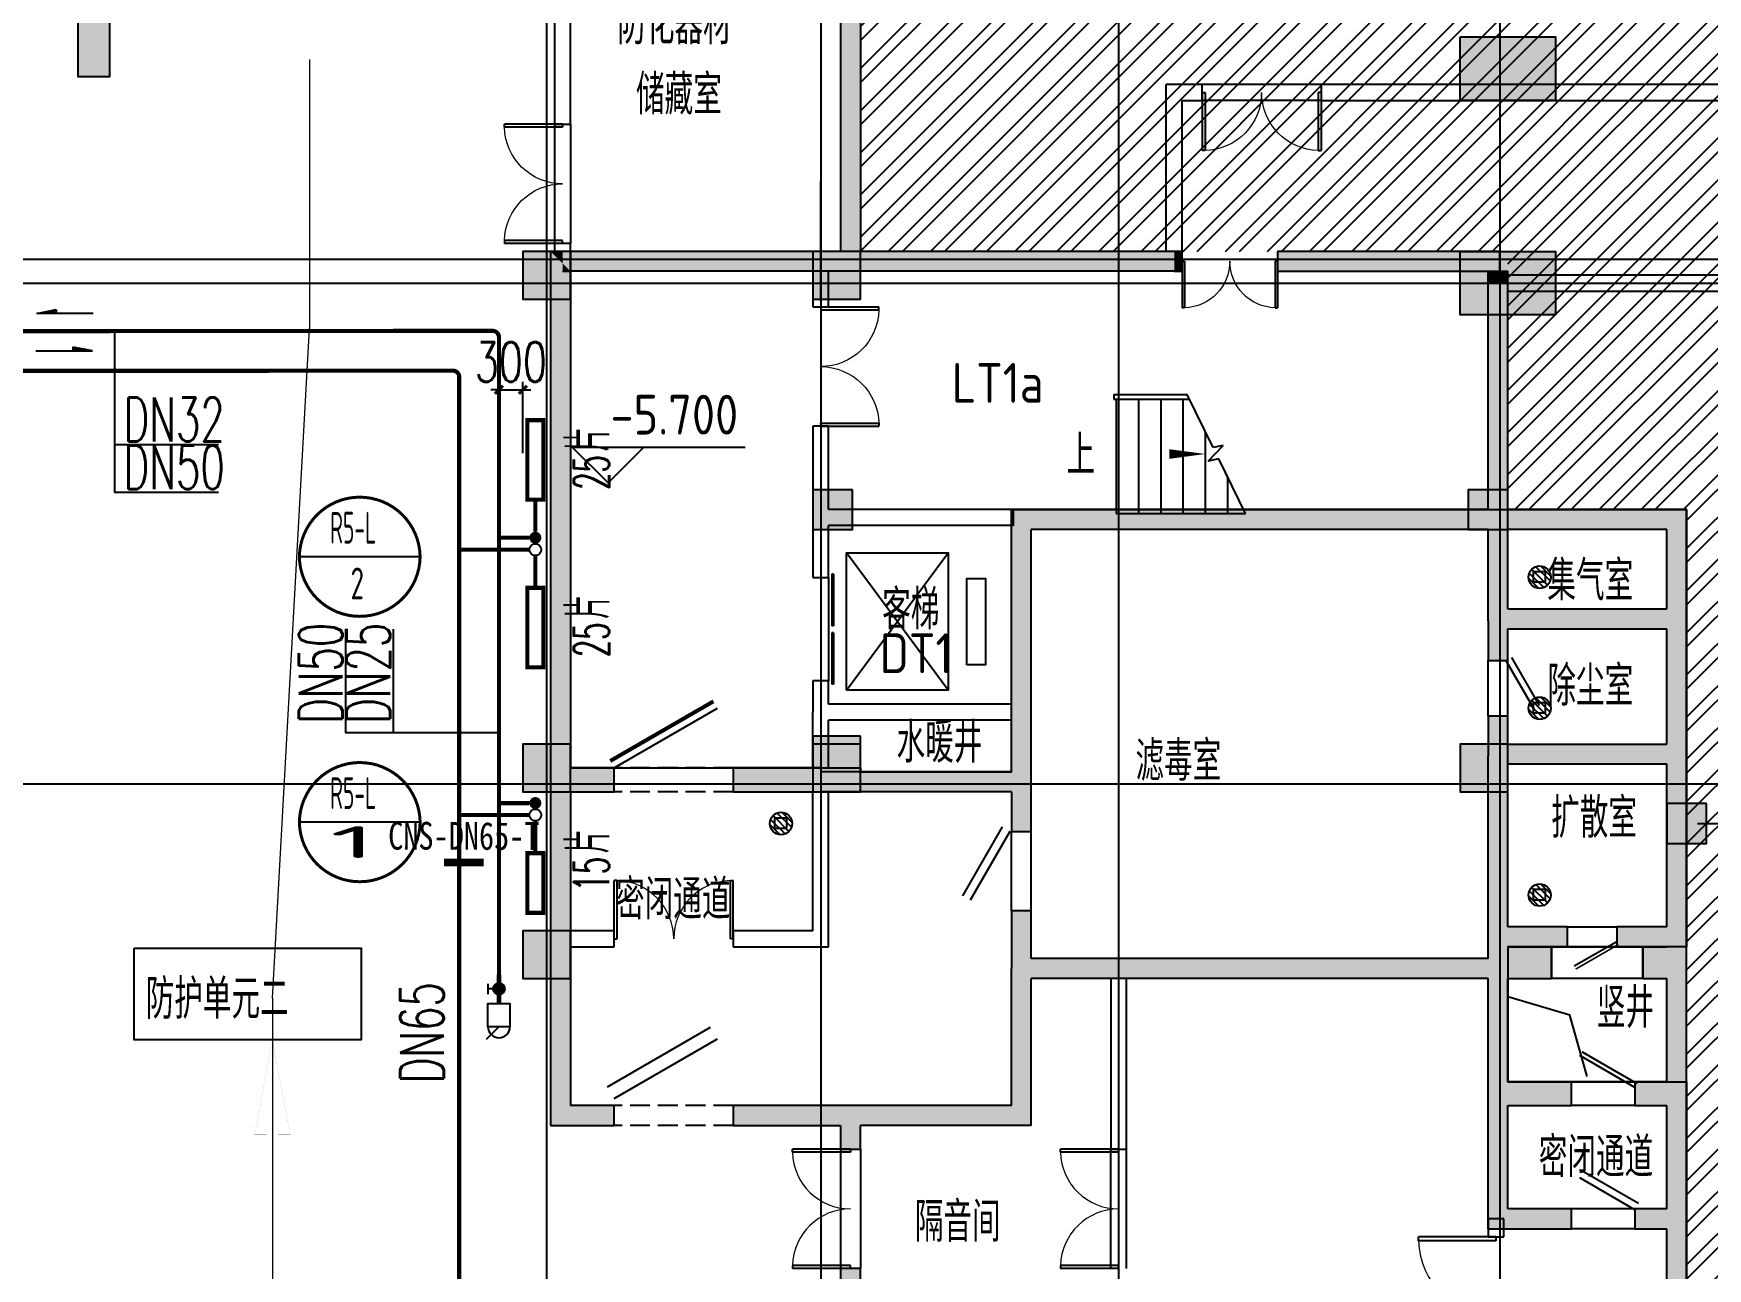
# Model space of a CAD drawing. Extents: x -888467 to -675969, y -675351 to -419232.
# Drawn here: x -778950 to -757877, y -623297 to -607755 of the extents above; entities that cross this region are included whole.
import ezdxf
from ezdxf.enums import TextEntityAlignment as Align

# ---------------------------------------------------------------- set-up
doc = ezdxf.new("R2010")
doc.units = 0
doc.header["$LTSCALE"] = 1000
doc.linetypes.add('DASH', pattern=[0.35, 0.25, -0.1])
doc.layers.get('0').update_dxf_attribs({"linetype": 'CONTINUOUS'})
doc.layers.get('Defpoints').update_dxf_attribs({"linetype": 'CONTINUOUS'})
for name, color, linetype in [('0-供暖管道管径标注', 4, 'CONTINUOUS'), ('1-标注', 2, 'CONTINUOUS'), ('1-风管标注', 4, 'CONTINUOUS'), ('2-房间名称', 7, 'CONTINUOUS'), ('3-建筑', 7, 'CONTINUOUS'), ('3-淡显', 8, 'CONTINUOUS'), ('DIM_IDEN', 3, 'CONTINUOUS'), ('DOTE', 252, 'CONTINUOUS'), ('PIPE-暖供水', 3, 'CONTINUOUS'), ('PIPE-暖回支管', 4, 'DASH'), ('PIPE-暖回水', 1, 'DASH'), ('TEXT-散热器', 7, 'CONTINUOUS'), ('TH-散热器', 4, 'CONTINUOUS'), ('VALVE-暖供水', 7, 'CONTINUOUS'), ('VPIPE-暖供水', 3, 'CONTINUOUS'), ('VPIPE-暖回水', 2, 'DASH'), ('VRV-配件', 1, 'CONTINUOUS'), ('建筑层', 253, 'CONTINUOUS'), ('抗震支吊架', 2, 'CONTINUOUS'), ('结构柱子', 253, 'CONTINUOUS')]:
    doc.layers.add(name, color=color, linetype=linetype)
doc.layers.add('3-深度淡显', color=252, linetype='CONTINUOUS', lineweight=0)
doc.styles.add('_THVAC_DIM', font='simplex.shx', dxfattribs={"width": 0.8, "height": 3.5, "bigfont": 'gbcbig.shx'})
doc.styles.add('kzcad', font='', dxfattribs={"width": 0.8})
doc.styles.get("Standard").update_dxf_attribs({"font": 'GBENOR', "bigfont": 'GBCBIG'})
doc.styles.add('设备标注', font='simplex.shx', dxfattribs={"width": 0.705882, "bigfont": 'gbcbig.shx'})
doc.styles.get('kzcad').set_extended_font_data('SimSun')
doc.dimstyles.new('sm150', dxfattribs={"dimtxt": 500, "dimasz": 100, "dimexe": 100, "dimexo": 75, "dimgap": 100, "dimtad": 1, "dimdec": 0, "dimrnd": 10, "dimzin": 0, "dimdsep": 46, "dimtxsty": '设备标注', "dimblk": 'ARCHTICK', "dimcen": 0.09, "dimclrd": 4, "dimclre": 4, "dimclrt": 4, "dimadec": 0, "dimazin": 0, "dimtfac": 1, "dimtdec": 0, "dimtix": 1, "dimtmove": 2, "dimatfit": 3, "dimldrblk": 'ARCHTICK', "dimfxl": 800, "dimfxlon": 1, "dimtolj": 1, "dimtzin": 0, "dimarcsym": 0})

# ---------------------------------------------------------------- blocks, each defined once
blk = doc.blocks.new('$VALVE$00000927')
h = blk.add_hatch(color=256)
edge = h.paths.add_edge_path()
edge.add_arc((0, 118), 48.4, 0, 360)
blk.add_lwpolyline([(92, 436, 1), (-92, 436)], format="xyb")
blk.add_lwpolyline([(-92, 436), (92, 436), (92, 242), (-92, 242)], close=True)
for points in [[(0, 436), (107, 543)], [(92, 75), (92, 162)], [(48, 118), (92, 118)]]:
    blk.add_lwpolyline(points)
at = {"const_width": 40}
blk.add_lwpolyline([(0, 0), (0, 242)], dxfattribs=at)
blk.add_circle((0, 118), 48.4)
blk = doc.blocks.new('坡向')
at = {"layer": '1-风管标注'}
h = blk.add_hatch(color=256, dxfattribs=at)
h.dxf.hatch_style = 1
h.paths.add_polyline_path([(-283166, -104624), (-283166, -104869), (-283119, -104869)])
for p, q in [((-283166, -105334), (-283166, -104624)), ((-283166, -104624), (-283119, -104869)), ((-283119, -104869), (-283166, -104869))]:
    blk.add_line(p, q, dxfattribs=at)
blk = doc.blocks.new('$TwtSys$00000329')
for p, q in [((35, -87, 0), (-87, 35, 0)), ((66, -66, 0), (-67, 67, 0)), ((87, -32, 0), (-33, 88, 0)), ((92, 12, 0), (11, 92, 0)), ((-8, -94, 0), (-92, -10, 0))]:
    blk.add_line(p, q)
at = {"elevation": 0}
blk.add_lwpolyline([(-51, 48), (45, 48), (45, -42), (-51, -42)], close=True, dxfattribs=at)
blk.add_circle((0, 0, 0), 93.9)
blk = doc.blocks.new('$DorLib2D$00000002')
for p, q in [((-0.5, 0), (-0.5, 0.4875)), ((-0.475, 0.4875), (-0.5, 0.4875)), ((-0.475, 0), (-0.475, 0.4875)), ((0.475, 0), (0.475, 0.4875)), ((0.475, 0.4875), (0.5, 0.4875)), ((0.5, 0), (0.5, 0.4875)), ((-0.5, 0), (-0.475, 0)), ((0.5, 0), (0.475, 0))]:
    blk.add_line(p, q)
at = {"lineweight": 13}
for centre, start, end in [((-0.4875, 0), 0, 88.53072), ((0.4875, 0), 91.46928, 180)]:
    blk.add_arc(centre, 0.4875, start, end, dxfattribs=at)
blk = doc.blocks.new('$DorLib2D$00000001')
for p, q in [((0.45, 0.975), (0.5, 0.975)), ((0.45, 0), (0.45, 0.975)), ((0.5, 0), (0.5, 0.975)), ((0.5, 0), (0.45, 0))]:
    blk.add_line(p, q)
at = {"lineweight": 13}
blk.add_arc((0.475, 0), 0.975, 91.4693, 180, dxfattribs=at)
blk = doc.blocks.new('$DorLib2D$00000180')
at = {"color": 0}
for p, q in [((-0.557, 0.242), (0.309, 0.742)), ((-0.5, 0.143), (0.366, 0.643))]:
    blk.add_line(p, q, dxfattribs=at)
blk = doc.blocks.new('$DorLib2D$00000193')
at = {"color": 0}
blk.add_line((-0.5, 0.1), (0.366, 0.6), dxfattribs=at)
at = {"color": 0, "const_width": 0.0333}
blk.add_lwpolyline([(-0.533, 0.158), (0.333, 0.658)], dxfattribs=at)
blk = doc.blocks.new('$DORLIB2D$00000127')
at = {"color": 0}
for points in [[(-0.533, 0.795), (-0.533, 0.69)], [(-0.033, 0.795), (-0.533, 0.795)], [(-0.033, 0.69), (-0.533, 0.69)], [(-0.033, 0.795), (-0.033, 0.69)], [(0.533, 0.795), (0.033, 0.795)], [(0.033, 0.795), (0.033, 0.69)], [(0.533, 0.69), (0.033, 0.69)], [(0.533, 0.795), (0.533, 0.69)], [(0.5, 0.5), (-0.5, 0.5)]]:
    blk.add_lwpolyline(points, dxfattribs=at)
blk = doc.blocks.new('_ArchTick')
at = {"color": 0, "linetype": 'ByBlock', "const_width": 0.4}
blk.add_lwpolyline([(-0.5, -0.5), (0.5, 0.5)], dxfattribs=at)
blk = doc.blocks.new('*D207')
at = {"layer": '1-标注', "color": 4, "lineweight": -2, "transparency": 16777216}
for p, q in [((-773091, -613038), (-773091, -612138)), ((-772790, -613038), (-772790, -612138)), ((-773091, -612238), (-773191, -612238)), ((-773091, -612238), (-772790, -612238)), ((-772790, -612238), (-772690, -612238))]:
    blk.add_line(p, q, dxfattribs=at)
at = {"layer": 'Defpoints', "color": 0, "transparency": 16777216}
for p in [(-772790, -612238), (-772790, -616697), (-773091, -619184)]:
    blk.add_point(p, dxfattribs=at)
at = {"layer": '1-标注', "color": 4, "lineweight": -2, "transparency": 16777216, "xscale": 100, "yscale": 100, "zscale": 100}
blk.add_blockref('_ArchTick', (-773091, -612238), dxfattribs=at)
at = {"layer": '1-标注', "color": 4, "lineweight": -2, "transparency": 16777216, "xscale": 100, "yscale": 100, "zscale": 100, "rotation": 180}
blk.add_blockref('_ArchTick', (-772790, -612238), dxfattribs=at)
at = {"layer": '1-标注', "color": 4, "transparency": 16777216, "insert": (-772941, -611888), "char_height": 500, "attachment_point": 5, "style": '设备标注'}
blk.add_mtext('\\A1;300', dxfattribs=at)
blk = doc.blocks.new('A$C2B1B7B0A')
at = {"layer": '结构柱子'}
h = blk.add_hatch(color=253, dxfattribs=at)
h.dxf.hatch_style = 1
h.paths.add_polyline_path([(90100, 42400), (89700, 42400), (89700, 41200), (90100, 41200)])
h = blk.add_hatch(color=253, dxfattribs=at)
h.dxf.hatch_style = 1
h.paths.add_polyline_path([(107100, 41700), (107100, 40900), (108300, 40900), (108300, 41700)])
h = blk.add_hatch(color=253, dxfattribs=at)
h.dxf.hatch_style = 1
h.paths.add_polyline_path([(95900, 39000), (95300, 39000), (95300, 38400), (95900, 38400)])
h = blk.add_hatch(color=253, dxfattribs=at)
h.dxf.hatch_style = 1
h.paths.add_polyline_path([(99550, 39000), (98950, 39000), (98950, 38400), (99550, 38400)])
h = blk.add_hatch(color=253, dxfattribs=at)
h.dxf.hatch_style = 1
h.paths.add_polyline_path([(107100, 39000), (107100, 38200), (108300, 38200), (108300, 39000)])
h = blk.add_hatch(color=253, dxfattribs=at)
h.dxf.hatch_style = 1
h.paths.add_polyline_path([(99450, 36000), (98950, 36000), (98950, 35500), (99450, 35500)])
h = blk.add_hatch(color=253, dxfattribs=at)
h.dxf.hatch_style = 1
h.paths.add_polyline_path([(107700, 36000), (107200, 36000), (107200, 35500), (107700, 35500)])
h = blk.add_hatch(color=253, dxfattribs=at)
h.dxf.hatch_style = 1
h.paths.add_polyline_path([(99550, 32900), (98950, 32900), (98950, 32200), (99550, 32200)])
h = blk.add_hatch(color=253, dxfattribs=at)
h.dxf.hatch_style = 1
h.paths.add_polyline_path([(95900, 32800), (95300, 32800), (95300, 32200), (95900, 32200)])
h = blk.add_hatch(color=253, dxfattribs=at)
h.dxf.hatch_style = 1
h.paths.add_polyline_path([(107700, 32800), (107100, 32800), (107100, 32200), (107700, 32200)])
h = blk.add_hatch(color=253, dxfattribs=at)
h.dxf.hatch_style = 1
h.paths.add_polyline_path([(110200, 32050), (109700, 32050), (109700, 31550), (110200, 31550)])
h = blk.add_hatch(color=253, dxfattribs=at)
h.dxf.hatch_style = 1
h.paths.add_polyline_path([(95900, 30450), (95300, 30450), (95300, 29850), (95900, 29850)])
at = {"layer": '结构柱子', "color": 253}
for points in [[(90100, 42400), (89700, 42400), (89700, 41200), (90100, 41200)], [(107100, 41700), (108300, 41700), (108300, 40900), (107100, 40900)], [(95900, 39000), (95300, 39000), (95300, 38400), (95900, 38400)], [(99550, 39000), (98950, 39000), (98950, 38400), (99550, 38400)], [(107100, 39000), (108300, 39000), (108300, 38200), (107100, 38200)], [(99450, 36000), (98950, 36000), (98950, 35500), (99450, 35500)], [(107700, 36000), (107200, 36000), (107200, 35500), (107700, 35500)], [(99550, 32900), (98950, 32900), (98950, 32200), (99550, 32200)], [(95900, 32800), (95300, 32800), (95300, 32200), (95900, 32200)], [(107700, 32800), (107100, 32800), (107100, 32200), (107700, 32200)], [(110200, 32050), (109700, 32050), (109700, 31550), (110200, 31550)], [(95900, 30450), (95300, 30450), (95300, 29850), (95900, 29850)]]:
    blk.add_lwpolyline(points, close=True, dxfattribs=at)

msp = doc.modelspace()

# ---------------------------------------------------------------- hatches: boundary and pattern name
at = {"layer": '3-淡显'}
for points in [[(-768665.4, -603196.6), (-768790.4, -603296.6), (-768790.4, -610496.6), (-768665.4, -610579.9), (-768540.4, -610496.6), (-768540.4, -603296.6)], [(-772290.4, -610746.6), (-772290.4, -610496.6), (-772440.4, -610496.6), (-772190.4, -610746.6)], [(-772190.4, -610746.6), (-772440.4, -610496.6), (-772440.4, -617196.6), (-772273.7, -617163.2), (-772190.4, -616996.6)], [(-769040.4, -610746.6), (-769040.4, -610496.6), (-772290.4, -610496.6), (-772290.4, -610746.6)], [(-768665.4, -610579.9), (-768790.4, -610496.6), (-769040.4, -610496.6), (-769040.4, -610746.6), (-768665.4, -610746.6)], [(-764590.4, -610746.6), (-764590.4, -610496.6), (-768540.4, -610496.6), (-768665.4, -610579.9), (-768665.4, -610746.6)], [(-764590.4, -610746.6), (-764490.4, -610746.6), (-764490.4, -610496.6), (-764590.4, -610496.6)], [(-760490.4, -610496.6), (-763290.4, -610496.6), (-763290.4, -610746.6), (-760490.4, -610746.6)], [(-760640.4, -610896.6), (-760390.4, -610896.6), (-760390.4, -610746.6), (-760640.4, -610746.6)], [(-760515.4, -613871.6), (-760390.4, -613746.6), (-760390.4, -610896.6), (-760640.4, -610896.6), (-760640.4, -613746.6)], [(-766640.4, -616296.6), (-766390.4, -616296.6), (-766390.4, -613996.6), (-766640.4, -613746.6)], [(-760515.4, -613871.6), (-760640.4, -613746.6), (-766640.4, -613746.6), (-766390.4, -613996.6), (-760640.4, -613996.6)], [(-758390.4, -613996.6), (-758140.4, -613746.6), (-760390.4, -613746.6), (-760515.4, -613871.6), (-760390.4, -613996.6)], [(-758307.1, -615129.9), (-758140.4, -615146.6), (-758140.4, -613746.6), (-758390.4, -613996.6), (-758390.4, -614996.6)], [(-760473.7, -615129.9), (-760390.4, -614996.6), (-760390.4, -613996.6), (-760515.4, -613871.6), (-760640.4, -613996.6), (-760640.4, -615146.6)], [(-760473.7, -615129.9), (-760390.4, -615246.6), (-758390.4, -615246.6), (-758307.1, -615129.9), (-758390.4, -614996.6), (-760390.4, -614996.6)], [(-760640.4, -615146.6), (-760640.4, -615646.6), (-760390.4, -615646.6), (-760390.4, -615246.6), (-760473.7, -615129.9)], [(-758307.1, -616829.9), (-758140.4, -616846.6), (-758140.4, -615146.6), (-758307.1, -615129.9), (-758390.4, -615246.6), (-758390.4, -616696.6)], [(-766557.1, -617179.9), (-766390.4, -617196.6), (-766390.4, -616296.6), (-766640.4, -616296.6), (-766640.4, -617046.6)], [(-760390.4, -616696.6), (-760390.4, -616346.6), (-760640.4, -616346.6), (-760640.4, -616846.6), (-760473.7, -616829.9)], [(-760473.7, -616829.9), (-760390.4, -616946.6), (-758390.4, -616946.6), (-758307.1, -616829.9), (-758390.4, -616696.6), (-760390.4, -616696.6)], [(-772190.4, -617296.6), (-771640.4, -617296.6), (-771640.4, -616996.6), (-772190.4, -616996.6), (-772273.7, -617163.2)], [(-769040.4, -616996.6), (-770140.4, -616996.6), (-770140.4, -617296.6), (-769040.4, -617296.6)], [(-760473.7, -619129.9), (-760390.4, -618996.6), (-760390.4, -616946.6), (-760473.7, -616829.9), (-760640.4, -616846.6), (-760640.4, -619146.6)], [(-758307.1, -619129.9), (-758140.4, -619146.6), (-758140.4, -616846.6), (-758307.1, -616829.9), (-758390.4, -616946.6), (-758390.4, -618996.6)], [(-772273.7, -617163.2), (-772440.4, -617196.6), (-772440.4, -619146.6), (-772190.4, -619146.6), (-772190.4, -617296.6)], [(-766557.1, -617179.9), (-766640.4, -617046.6), (-769040.4, -617046.6), (-769040.4, -617296.6), (-766640.4, -617296.6)], [(-766640.4, -617296.6), (-766640.4, -617796.6), (-766390.4, -617796.6), (-766390.4, -617196.6), (-766557.1, -617179.9)], [(-766390.4, -619396.6), (-766390.4, -618796.6), (-766640.4, -618796.6), (-766640.4, -619521.6), (-766473.7, -619521.6)], [(-760390.4, -619246.6), (-759640.4, -619246.6), (-759640.4, -618996.6), (-760390.4, -618996.6), (-760473.7, -619129.9)], [(-758390.4, -618996.6), (-759020.4, -618996.6), (-759020.4, -619246.6), (-758390.4, -619246.6), (-758307.1, -619129.9)], [(-772190.4, -619146.6), (-772440.4, -619146.6), (-772440.4, -621496.6), (-772190.4, -621246.6)], [(-760515.4, -619484.1), (-760390.4, -619246.6), (-760473.7, -619129.9), (-760640.4, -619146.6), (-760640.4, -619396.6)], [(-760390.4, -619646.6), (-759840.4, -619646.6), (-759840.4, -619246.6), (-760390.4, -619246.6), (-760515.4, -619484.1)], [(-758390.4, -619246.6), (-758690.4, -619246.6), (-758690.4, -619646.6), (-758390.4, -619646.6), (-758307.1, -619471.6)], [(-758307.1, -619471.6), (-758140.4, -619521.6), (-758140.4, -619146.6), (-758307.1, -619129.9), (-758390.4, -619246.6)], [(-766640.4, -621246.6), (-766390.4, -621496.6), (-766390.4, -619646.6), (-766473.7, -619521.6), (-766640.4, -619521.6)], [(-765290.4, -619646.6), (-765290.4, -619396.6), (-766390.4, -619396.6), (-766473.7, -619521.6), (-766390.4, -619646.6)], [(-760515.4, -619484.1), (-760640.4, -619396.6), (-765290.4, -619396.6), (-765290.4, -619646.6), (-760640.4, -619646.6)], [(-760473.7, -621113.2), (-760390.4, -620946.6), (-760390.4, -619646.6), (-760515.4, -619484.1), (-760640.4, -619646.6), (-760640.4, -621146.6)], [(-758307.1, -621113.2), (-758140.4, -621146.6), (-758140.4, -619521.6), (-758307.1, -619471.6), (-758390.4, -619646.6), (-758390.4, -620946.6)], [(-760390.4, -621246.6), (-759590.4, -621246.6), (-759590.4, -620946.6), (-760390.4, -620946.6), (-760473.7, -621113.2)], [(-758390.4, -620946.6), (-758790.4, -620946.6), (-758790.4, -621246.6), (-758390.4, -621246.6), (-758307.1, -621113.2)], [(-760640.4, -622796.6), (-760390.4, -622546.6), (-760390.4, -621246.6), (-760473.7, -621113.2), (-760640.4, -621146.6)], [(-758307.1, -622671.6), (-758140.4, -622671.6), (-758140.4, -621146.6), (-758307.1, -621113.2), (-758390.4, -621246.6), (-758390.4, -622546.6)], [(-772440.4, -621496.6), (-771640.4, -621496.6), (-771640.4, -621246.6), (-772190.4, -621246.6)], [(-768640.4, -621246.6), (-770140.4, -621246.6), (-770140.4, -621496.6), (-768790.4, -621496.6), (-768657.1, -621413.2)], [(-768790.4, -621496.6), (-768790.4, -621796.6), (-768540.4, -621796.6), (-768540.4, -621496.6), (-768657.1, -621413.2)], [(-766390.4, -621496.6), (-766640.4, -621246.6), (-768640.4, -621246.6), (-768657.1, -621413.2), (-768540.4, -621496.6)], [(-760640.4, -622796.6), (-759590.4, -622796.6), (-759590.4, -622546.6), (-760390.4, -622546.6)], [(-758390.4, -622546.6), (-758790.4, -622546.6), (-758790.4, -622796.6), (-758390.4, -622796.6), (-758307.1, -622671.6)], [(-758390.4, -624796.6), (-758140.4, -624546.6), (-758140.4, -622671.6), (-758307.1, -622671.6), (-758390.4, -622796.6)], [(-768540.4, -624696.6), (-768540.4, -623296.6), (-768790.4, -623296.6), (-768790.4, -624696.6)]]:
    msp.add_hatch(color=256, dxfattribs=at).paths.add_polyline_path(points)
h = msp.add_hatch(color=256, dxfattribs=at)
h.dxf.hatch_style = 1
h.paths.add_polyline_path([(-760990.4, -607796.5), (-760990.4, -608596.5), (-759790.4, -608596.5), (-759790.4, -607796.5)])
h = msp.add_hatch(color=256, dxfattribs=at)
h.dxf.hatch_style = 1
h.paths.add_polyline_path([(-772190.4, -610496.6), (-772790.4, -610496.6), (-772790.4, -611096.6), (-772190.4, -611096.6)])
h = msp.add_hatch(color=256, dxfattribs=at)
h.dxf.hatch_style = 1
h.paths.add_polyline_path([(-768540.4, -610496.6), (-769140.4, -610496.6), (-769140.4, -611096.6), (-768540.4, -611096.6)])
h = msp.add_hatch(color=256, dxfattribs=at)
h.dxf.hatch_style = 1
h.paths.add_polyline_path([(-760990.4, -610496.6), (-760990.4, -611296.6), (-759790.4, -611296.6), (-759790.4, -610496.6)])
h = msp.add_hatch(color=256, dxfattribs=at)
h.dxf.hatch_style = 1
h.paths.add_polyline_path([(-768640.4, -613496.6), (-769140.4, -613496.6), (-769140.4, -613996.6), (-768640.4, -613996.6)])
h = msp.add_hatch(color=256, dxfattribs=at)
h.dxf.hatch_style = 1
h.paths.add_polyline_path([(-760390.4, -613496.6), (-760890.4, -613496.6), (-760890.4, -613996.6), (-760390.4, -613996.6)])
h = msp.add_hatch(color=256, dxfattribs=at)
h.dxf.hatch_style = 1
h.paths.add_polyline_path([(-772190.4, -616696.6), (-772790.4, -616696.6), (-772790.4, -617296.6), (-772190.4, -617296.6)])
h = msp.add_hatch(color=256, dxfattribs=at)
h.dxf.hatch_style = 1
h.paths.add_polyline_path([(-768540.4, -616696.6), (-769140.4, -616696.6), (-769140.4, -617296.6), (-768540.4, -617296.6)])
h = msp.add_hatch(color=256, dxfattribs=at)
h.dxf.hatch_style = 1
h.paths.add_polyline_path([(-760390.4, -616696.6), (-760990.4, -616696.6), (-760990.4, -617296.6), (-760390.4, -617296.6)])
h = msp.add_hatch(color=256, dxfattribs=at)
h.dxf.hatch_style = 1
h.paths.add_polyline_path([(-757890.4, -617446.6), (-758390.4, -617446.6), (-758390.4, -617946.6), (-757890.4, -617946.6)])
h = msp.add_hatch(color=256, dxfattribs=at)
h.dxf.hatch_style = 1
h.paths.add_polyline_path([(-772190.4, -619046.5), (-772790.4, -619046.5), (-772790.4, -619646.5), (-772190.4, -619646.5)])
at = {"layer": 'VPIPE-暖回水', "linetype": 'DASH'}
for points in [[(-772557.8, -614100), (-772559.4, -614115.6), (-772564.3, -614130.5), (-772572.1, -614144.1), (-772582.6, -614155.8), (-772595.3, -614165), (-772609.6, -614171.4), (-772625, -614174.6), (-772640.6, -614174.6), (-772656, -614171.4), (-772670.3, -614165), (-772683, -614155.8), (-772693.5, -614144.1), (-772701.3, -614130.5), (-772706.2, -614115.6), (-772707.8, -614100), (-772706.2, -614084.4), (-772701.3, -614069.5), (-772693.5, -614055.9), (-772683, -614044.3), (-772670.3, -614035.1), (-772656, -614028.7), (-772640.6, -614025.4), (-772625, -614025.4), (-772609.6, -614028.7), (-772595.3, -614035.1), (-772582.6, -614044.3), (-772572.1, -614055.9), (-772564.3, -614069.5), (-772559.4, -614084.4)], [(-772557.8, -617438.9), (-772559.4, -617454.5), (-772564.3, -617469.4), (-772572.1, -617483), (-772582.6, -617494.6), (-772595.3, -617503.8), (-772609.6, -617510.2), (-772625, -617513.5), (-772640.6, -617513.5), (-772656, -617510.2), (-772670.3, -617503.8), (-772683, -617494.6), (-772693.5, -617483), (-772701.3, -617469.4), (-772706.2, -617454.5), (-772707.8, -617438.9), (-772706.2, -617423.3), (-772701.3, -617408.4), (-772693.5, -617394.8), (-772683, -617383.2), (-772670.3, -617373.9), (-772656, -617367.6), (-772640.6, -617364.3), (-772625, -617364.3), (-772609.6, -617367.6), (-772595.3, -617373.9), (-772582.6, -617383.2), (-772572.1, -617394.8), (-772564.3, -617408.4), (-772559.4, -617423.3)]]:
    msp.add_hatch(color=256, dxfattribs=at).paths.add_polyline_path(points)
at = {"layer": '建筑层'}
h = msp.add_hatch(dxfattribs=at)
h.set_pattern_fill('金属', color=253, scale=150)
h.set_pattern_definition([(45, (-2314792.5, -1671847.72), (-265.16504, 265.16504), []), (45, (-2314615.73, -1671847.72), (-265.16504, 265.16504), [])])
h.paths.add_polyline_path([(-768540.4, -610496.6), (-768540.4, -602996.6), (-747240.4, -602996.6), (-747240.4, -605746.6), (-744740.4, -605746.6), (-744740.4, -624546.6), (-758140.4, -624546.6), (-758140.4, -613746.6), (-760390.4, -613746.6), (-760390.4, -610496.6)])
h.paths.add_polyline_path([(-746490.4, -613746.6), (-752890.4, -613746.6), (-752890.4, -610796.6), (-746490.4, -610796.6)], flags=16)

# ---------------------------------------------------------------- linework, layer by layer
at = {"layer": '0-供暖管道管径标注'}
for points in [[(-777929, -611503.6), (-777929, -613526.2), (-776622.6, -613526.2)], [(-777929, -612926.2), (-776622.6, -612926.2)], [(-777929, -613526.2), (-776622.6, -613526.2)], [(-773090.9, -616556.3), (-775019.7, -616556.3), (-775019.7, -615250)], [(-774419.7, -616556.3), (-774419.7, -615250)]]:
    msp.add_lwpolyline(points, dxfattribs=at)
at = {"layer": '2-房间名称'}
for p, q in [((-771717.5, -613409), (-772167.5, -612959)), ((-772167.5, -612959), (-769991.1, -612959)), ((-771717.5, -613409), (-771267.5, -612959)), ((-759840.4, -619246.6), (-759840.4, -619646.6)), ((-758690.4, -619646.6), (-758690.4, -619246.6)), ((-758690.4, -619646.6), (-759840.4, -619646.6)), ((-758690.4, -619646.6), (-759840.4, -619646.6)), ((-765390.4, -621796.6), (-765190.4, -621796.6)), ((-760640.4, -622671.6), (-760640.4, -622896.6)), ((-760440.4, -622671.6), (-760640.4, -622671.6)), ((-760440.4, -622896.6), (-760440.4, -622671.6)), ((-760640.4, -622896.6), (-760440.4, -622896.6))]:
    msp.add_line(p, q, dxfattribs=at)
msp.add_lwpolyline([(-765460.4, -613046.6, 0, 0, 0), (-764200.4, -613046.6, 0, 120, 0), (-764650.4, -613046.6, 0, 0, 0)], format="xyseb", dxfattribs=at)
msp.add_lwpolyline([(-777681.5, -619266.9), (-774824.3, -619266.9), (-774824.3, -620417), (-777681.5, -620417)], close=True, dxfattribs=at)
msp.add_lwpolyline([(-759390.4, -620879.7), (-759610, -620109.3), (-760390.4, -619879.7)], dxfattribs=at)
at = {"layer": '3-建筑'}
for p, q in [((-768790.4, -603296.6), (-768790.4, -610496.6)), ((-768540.4, -603296.6), (-768540.4, -610496.6)), ((-772390.4, -607196.6), (-772390.4, -608896.6)), ((-772190.4, -608896.6), (-772190.4, -607196.6)), ((-764240.4, -608396.6), (-764690.4, -608396.6)), ((-764690.4, -610496.6), (-764690.4, -608396.6)), ((-764240.4, -608596.6), (-764240.4, -608396.6)), ((-762740.4, -608396.6), (-764240.4, -608396.6)), ((-749740.4, -608396.6), (-762740.4, -608396.6)), ((-762740.4, -608396.6), (-762740.4, -608596.6)), ((-764490.4, -608596.6), (-764240.4, -608596.6)), ((-764490.4, -610496.6), (-764490.4, -608596.6)), ((-762740.4, -608596.6), (-764240.4, -608596.6)), ((-762740.4, -608596.6), (-749740.4, -608596.6)), ((-772390.4, -608896.6), (-772390.4, -610396.6)), ((-772390.4, -608896.6), (-772190.4, -608896.6)), ((-772190.4, -608896.6), (-772190.4, -610396.6)), ((-769040.4, -611118.4), (-769040.4, -609618.4)), ((-772190.4, -610396.6), (-772390.4, -610396.6)), ((-772390.4, -610396.6), (-772390.4, -610496.6)), ((-772190.4, -610496.6), (-772190.4, -610396.6)), ((-772290.4, -610496.6), (-772440.4, -610496.6)), ((-772440.4, -610496.6), (-772440.4, -617196.6)), ((-769040.4, -610496.6), (-772290.4, -610496.6)), ((-768790.4, -610496.6), (-769040.4, -610496.6)), ((-764590.4, -610496.6), (-768540.4, -610496.6)), ((-764490.4, -610496.6), (-764590.4, -610496.6)), ((-764490.4, -610746.6), (-764490.4, -610496.6)), ((-760490.4, -610496.6), (-763290.4, -610496.6)), ((-763290.4, -610496.6), (-763290.4, -610746.6)), ((-762179.4, -610596.6), (-756279.4, -610596.6)), ((-760490.4, -610746.6), (-760490.4, -610496.6)), ((-772290.4, -610746.6), (-772190.4, -610746.6)), ((-769040.4, -610746.6), (-772290.4, -610746.6)), ((-772190.4, -610746.6), (-772190.4, -616996.6)), ((-769140.4, -610746.6), (-769140.4, -611196.6)), ((-768665.4, -610746.6), (-769040.4, -610746.6)), ((-768940.4, -611196.6), (-768940.4, -610746.6)), ((-764590.4, -610746.6), (-768665.4, -610746.6)), ((-764590.4, -610746.6), (-764490.4, -610746.6)), ((-763290.4, -610746.6), (-760490.4, -610746.6)), ((-760640.4, -610896.6), (-760640.4, -610746.6)), ((-760640.4, -610746.6), (-760390.4, -610746.6)), ((-760640.4, -613746.6), (-760640.4, -610896.6)), ((-760390.4, -610896.6), (-760390.4, -610746.6)), ((-754990.4, -610796.6), (-760390.4, -610796.6)), ((-760390.4, -613746.6), (-760390.4, -610896.6)), ((-760390.4, -610996.6), (-754990.4, -610996.6)), ((-769140.4, -611196.6), (-768940.4, -611196.6)), ((-765350.4, -612296.6), (-764429.3, -612296.6)), ((-765350.4, -612296.6), (-765350.4, -612356.6)), ((-765350.4, -612356.6), (-764399.8, -612356.6)), ((-765320.4, -612296.6), (-764429.3, -612296.6)), ((-765320.4, -612356.6), (-765320.4, -613796.6)), ((-765040.4, -612356.6), (-765040.4, -613796.6)), ((-764760.4, -612356.6), (-764760.4, -613796.6)), ((-764480.4, -612356.6), (-764480.4, -613796.6)), ((-764100, -612966), (-764429.3, -612296.6)), ((-768940.4, -612696.6), (-769140.4, -612696.6)), ((-769140.4, -612696.6), (-769140.4, -613846.6)), ((-768940.4, -613746.6), (-768940.4, -612696.6)), ((-764200.4, -612762), (-764200.4, -613796.6)), ((-764162, -613135.5), (-763975.8, -612941.4)), ((-763975.8, -612941.4), (-764100, -612966)), ((-764029.5, -613109.3), (-764162, -613135.5)), ((-763691.4, -613796.6), (-764029.5, -613109.3)), ((-763920.4, -613331.2), (-763920.4, -613796.6)), ((-769140.4, -613846.6), (-769140.4, -614602.1)), ((-766615.4, -613746.6), (-768940.4, -613746.6)), ((-766640.4, -616296.6), (-766640.4, -613746.6)), ((-760640.4, -613746.6), (-766640.4, -613746.6)), ((-766615.4, -613946.6), (-766615.4, -613746.6)), ((-765320.4, -613796.6), (-763691.4, -613796.6)), ((-758140.4, -613746.6), (-760390.4, -613746.6)), ((-758140.4, -615146.6), (-758140.4, -613746.6)), ((-766615.4, -613946.6), (-768940.4, -613946.6)), ((-768940.4, -614602.1), (-768940.4, -613946.6)), ((-766390.4, -616296.6), (-766390.4, -613996.6)), ((-760640.4, -613996.6), (-766390.4, -613996.6)), ((-760640.4, -615146.6), (-760640.4, -613996.6)), ((-760390.4, -614996.6), (-760390.4, -613996.6)), ((-758390.4, -613996.6), (-760390.4, -613996.6)), ((-758390.4, -614996.6), (-758390.4, -613996.6)), ((-768715.4, -616018.2), (-767435.4, -614291.7)), ((-767435.4, -616018.2), (-768715.4, -614291.7)), ((-769140.4, -614602.1), (-768940.4, -614602.1)), ((-760390.4, -614996.6), (-758390.4, -614996.6)), ((-760640.4, -615146.6), (-760640.4, -615646.6)), ((-760390.4, -615646.6), (-760390.4, -615246.6)), ((-760390.4, -615246.6), (-758390.4, -615246.6)), ((-758390.4, -616696.6), (-758390.4, -615246.6)), ((-758140.4, -616846.6), (-758140.4, -615146.6)), ((-760640.4, -615646.6), (-760390.4, -615646.6)), ((-760640.4, -616346.6), (-760640.4, -615646.6)), ((-760390.4, -616346.6), (-760390.4, -615646.6)), ((-768940.4, -615902.1), (-769140.4, -615902.1)), ((-769140.4, -615902.1), (-769140.4, -616296.6)), ((-768940.4, -616196.6), (-768940.4, -615902.1)), ((-769140.4, -616996.6), (-769140.4, -616296.6)), ((-766640.4, -616196.6), (-768940.4, -616196.6)), ((-766640.4, -617046.6), (-766640.4, -616296.6)), ((-766390.4, -617196.6), (-766390.4, -616296.6)), ((-760390.4, -616346.6), (-760640.4, -616346.6)), ((-760640.4, -616346.6), (-760640.4, -616846.6)), ((-760390.4, -616696.6), (-760390.4, -616346.6)), ((-768940.4, -616996.6), (-768940.4, -616396.6)), ((-766640.4, -616396.6), (-768940.4, -616396.6)), ((-760390.4, -616696.6), (-758390.4, -616696.6)), ((-771640.4, -616996.6), (-772190.4, -616996.6)), ((-771640.4, -617296.6), (-771640.4, -616996.6)), ((-769040.4, -616996.6), (-770140.4, -616996.6)), ((-770140.4, -616996.6), (-770140.4, -617296.6)), ((-760640.4, -619146.6), (-760640.4, -616846.6)), ((-760390.4, -616946.6), (-758390.4, -616946.6)), ((-760390.4, -618996.6), (-760390.4, -616946.6)), ((-758390.4, -618996.6), (-758390.4, -616946.6)), ((-758140.4, -619146.6), (-758140.4, -616846.6)), ((-772440.4, -617196.6), (-772440.4, -619146.6)), ((-766640.4, -617046.6), (-769040.4, -617046.6)), ((-766390.4, -617796.6), (-766390.4, -617196.6)), ((-762179.4, -617196.6), (-756279.4, -617196.6)), ((-772190.4, -617296.6), (-771640.4, -617296.6)), ((-772190.4, -617296.6), (-772190.4, -619146.6)), ((-770140.4, -617296.6), (-769040.4, -617296.6)), ((-769140.4, -619046.6), (-769140.4, -617296.6)), ((-766640.4, -617296.6), (-769040.4, -617296.6)), ((-768940.4, -619246.6), (-768940.4, -617296.6)), ((-766640.4, -617296.6), (-766640.4, -617796.6)), ((-766640.4, -617796.6), (-766390.4, -617796.6)), ((-766640.4, -618796.6), (-766640.4, -617796.6)), ((-766390.4, -618796.6), (-766390.4, -617796.6)), ((-766390.4, -618796.6), (-766640.4, -618796.6)), ((-766640.4, -618796.6), (-766640.4, -619521.6)), ((-766390.4, -619396.6), (-766390.4, -618796.6)), ((-771640.4, -619046.6), (-772190.4, -619046.6)), ((-771640.4, -619246.6), (-771640.4, -619046.6)), ((-769140.4, -619046.6), (-770140.4, -619046.6)), ((-770140.4, -619046.6), (-770140.4, -619246.6)), ((-759640.4, -618996.6), (-760390.4, -618996.6)), ((-759640.4, -618996.6), (-759020.4, -618996.6)), ((-759640.4, -619246.6), (-759640.4, -618996.6)), ((-758390.4, -618996.6), (-759020.4, -618996.6)), ((-759020.4, -618996.6), (-759020.4, -619246.6)), ((-772440.4, -619146.6), (-772440.4, -621496.6)), ((-772190.4, -619146.6), (-772190.4, -621246.6)), ((-772190.4, -619246.6), (-771640.4, -619246.6)), ((-770140.4, -619246.6), (-768940.4, -619246.6)), ((-760640.4, -619396.6), (-760640.4, -619146.6)), ((-759840.4, -619246.6), (-760390.4, -619246.6)), ((-760390.4, -619246.6), (-759640.4, -619246.6)), ((-759840.4, -619646.6), (-759840.4, -619246.6)), ((-759640.4, -619246.6), (-759020.4, -619246.6)), ((-759020.4, -619246.6), (-758390.4, -619246.6)), ((-758390.4, -619246.6), (-758690.4, -619246.6)), ((-758690.4, -619246.6), (-758690.4, -619646.6)), ((-758390.4, -619246.6), (-758390.4, -619246.6)), ((-758140.4, -619521.6), (-758140.4, -619146.6)), ((-766640.4, -621246.6), (-766640.4, -619521.6)), ((-765290.4, -619396.6), (-766390.4, -619396.6)), ((-760640.4, -619396.6), (-765290.4, -619396.6)), ((-758140.4, -621146.6), (-758140.4, -619521.6)), ((-766390.4, -621496.6), (-766390.4, -619646.6)), ((-765290.4, -619646.6), (-766390.4, -619646.6)), ((-765390.4, -619646.6), (-765390.4, -621796.6)), ((-760640.4, -619646.6), (-765290.4, -619646.6)), ((-765190.4, -621796.6), (-765190.4, -619646.6)), ((-760640.4, -621146.6), (-760640.4, -619646.6)), ((-760390.4, -620946.6), (-760390.4, -619646.6)), ((-760390.4, -619646.6), (-759840.4, -619646.6)), ((-758690.4, -619646.6), (-758390.4, -619646.6)), ((-758390.4, -620946.6), (-758390.4, -619646.6)), ((-759590.4, -620946.6), (-760390.4, -620946.6)), ((-758790.4, -620946.6), (-759590.4, -620946.6)), ((-759590.4, -621246.6), (-759590.4, -620946.6)), ((-758390.4, -620946.6), (-758790.4, -620946.6)), ((-758790.4, -620946.6), (-758790.4, -621246.6)), ((-760640.4, -622796.6), (-760640.4, -621146.6)), ((-758140.4, -622671.6), (-758140.4, -621146.6)), ((-771640.4, -621246.6), (-772190.4, -621246.6)), ((-771640.4, -621496.6), (-771640.4, -621246.6)), ((-768640.4, -621246.6), (-770140.4, -621246.6)), ((-770140.4, -621246.6), (-770140.4, -621496.6)), ((-766640.4, -621246.6), (-768640.4, -621246.6)), ((-760390.4, -621246.6), (-759590.4, -621246.6)), ((-760390.4, -622546.6), (-760390.4, -621246.6)), ((-758790.4, -621246.6), (-759590.4, -621246.6)), ((-758790.4, -621246.6), (-758390.4, -621246.6)), ((-758390.4, -622546.6), (-758390.4, -621246.6)), ((-772440.4, -621496.6), (-771640.4, -621496.6)), ((-770140.4, -621496.6), (-768790.4, -621496.6)), ((-768790.4, -621496.6), (-768790.4, -621796.6)), ((-768540.4, -621796.6), (-768540.4, -621496.6)), ((-766390.4, -621496.6), (-768540.4, -621496.6)), ((-768790.4, -621796.6), (-768790.4, -623296.6)), ((-768790.4, -621796.6), (-768540.4, -621796.6)), ((-768540.4, -621796.6), (-768540.4, -623296.6)), ((-765390.4, -623296.6), (-765390.4, -621796.6)), ((-765190.4, -623296.6), (-765190.4, -621796.6)), ((-759590.4, -622546.6), (-760390.4, -622546.6)), ((-758790.4, -622546.6), (-759590.4, -622546.6)), ((-759590.4, -622796.6), (-759590.4, -622546.6)), ((-758390.4, -622546.6), (-758790.4, -622546.6)), ((-758790.4, -622546.6), (-758790.4, -622796.6)), ((-758140.4, -624546.6), (-758140.4, -622671.6)), ((-760640.4, -622796.6), (-759590.4, -622796.6)), ((-758790.4, -622796.6), (-759590.4, -622796.6)), ((-758790.4, -622796.6), (-758390.4, -622796.6)), ((-758390.4, -624796.6), (-758390.4, -622796.6)), ((-768540.4, -623296.6), (-768790.4, -623296.6)), ((-768790.4, -623296.6), (-768790.4, -624696.6)), ((-768540.4, -624696.6), (-768540.4, -623296.6))]:
    msp.add_line(p, q, dxfattribs=at)
at = {"layer": '3-建筑', "linetype": 'DASH'}
for p, q in [((-770140.4, -616996.6), (-771640.4, -616996.6)), ((-770140.4, -617296.6), (-771640.4, -617296.6)), ((-770140.4, -621246.6), (-771640.4, -621246.6)), ((-770140.4, -621496.6), (-771640.4, -621496.6))]:
    msp.add_line(p, q, dxfattribs=at)
at = {"layer": '3-建筑', "color": 7}
msp.add_lwpolyline([(-782790.4, -607096.6), (-772440.4, -607096.6), (-772440.4, -602996.6), (-768540.4, -602996.6), (-768540.4, -610496.6), (-772190.4, -610496.6), (-772190.4, -616996.6), (-768540.4, -616996.6), (-768540.4, -617046.6), (-766640.4, -617046.6), (-766640.4, -613746.6), (-758140.4, -613746.6), (-758140.4, -619146.6), (-758140.4, -619246.6), (-760390.4, -619246.6), (-760390.4, -620946.6), (-758140.4, -620946.6), (-758140.4, -624546.6), (-744740.4, -624546.6), (-744740.4, -605746.6), (-747240.4, -605746.6), (-747240.4, -602996.6), (-729090.4, -602996.6)], dxfattribs=at)
at = {"layer": '3-建筑'}
for points in [[(-768715.4, -616018.2), (-768715.4, -614291.7), (-767435.4, -614291.7), (-767435.4, -616018.2)], [(-767200.4, -615698.2), (-767200.4, -614611.7), (-766965.4, -614611.7), (-766965.4, -615698.2)]]:
    msp.add_lwpolyline(points, close=True, dxfattribs=at)
at = {"layer": '3-淡显'}
for p, q in [((-760990.4, -607796.5), (-759790.4, -607796.5)), ((-760990.4, -608596.5), (-760990.4, -607796.5)), ((-759790.4, -607796.5), (-759790.4, -608596.5)), ((-759790.4, -608596.5), (-760990.4, -608596.5)), ((-772190.4, -610496.6), (-772790.4, -610496.6)), ((-772790.4, -610496.6), (-772790.4, -611096.6)), ((-772190.4, -611096.6), (-772190.4, -610496.6)), ((-768540.4, -610496.6), (-769140.4, -610496.6)), ((-769140.4, -610496.6), (-769140.4, -611096.6)), ((-768540.4, -611096.6), (-768540.4, -610496.6)), ((-760990.4, -610496.6), (-759790.4, -610496.6)), ((-760990.4, -611296.6), (-760990.4, -610496.6)), ((-759790.4, -610496.6), (-759790.4, -611296.6)), ((-772790.4, -611096.6), (-772190.4, -611096.6)), ((-769140.4, -611096.6), (-768540.4, -611096.6)), ((-759790.4, -611296.6), (-760990.4, -611296.6)), ((-768640.4, -613496.6), (-769140.4, -613496.6)), ((-769140.4, -613496.6), (-769140.4, -613996.6)), ((-768640.4, -613996.6), (-768640.4, -613496.6)), ((-760390.4, -613496.6), (-760890.4, -613496.6)), ((-760890.4, -613496.6), (-760890.4, -613996.6)), ((-760390.4, -613996.6), (-760390.4, -613496.6)), ((-769140.4, -613996.6), (-768640.4, -613996.6)), ((-760890.4, -613996.6), (-760390.4, -613996.6)), ((-772190.4, -616696.6), (-772790.4, -616696.6)), ((-772790.4, -616696.6), (-772790.4, -617296.6)), ((-772190.4, -617296.6), (-772190.4, -616696.6)), ((-768540.4, -616696.6), (-769140.4, -616696.6)), ((-769140.4, -616696.6), (-769140.4, -617296.6)), ((-768540.4, -617296.6), (-768540.4, -616696.6)), ((-760390.4, -616696.6), (-760990.4, -616696.6)), ((-760990.4, -616696.6), (-760990.4, -617296.6)), ((-760390.4, -617296.6), (-760390.4, -616696.6)), ((-772790.4, -617296.6), (-772190.4, -617296.6)), ((-769140.4, -617296.6), (-768540.4, -617296.6)), ((-760990.4, -617296.6), (-760390.4, -617296.6)), ((-757890.4, -617446.6), (-758390.4, -617446.6)), ((-758390.4, -617446.6), (-758390.4, -617946.6)), ((-757890.4, -617946.6), (-757890.4, -617446.6)), ((-758390.4, -617946.6), (-757890.4, -617946.6)), ((-772190.4, -619046.5), (-772790.4, -619046.5)), ((-772790.4, -619046.5), (-772790.4, -619646.5)), ((-772190.4, -619646.5), (-772190.4, -619046.5)), ((-772790.4, -619646.5), (-772190.4, -619646.5))]:
    msp.add_line(p, q, dxfattribs=at)
at = {"layer": '3-深度淡显'}
msp.add_line((-775943.3, -619895.7), (-775476.4, -611466.7), dxfattribs=at)
for points in [[(-775477.4, -608080), (-775476.4, -611466.7)], [(-775943.3, -619895.7), (-775940.8, -634671.6)]]:
    msp.add_lwpolyline(points, dxfattribs=at)
at = {"layer": '3-深度淡显', "const_width": 0.75}
msp.add_lwpolyline([(-776017.7, -623414.3), (-775867.7, -623414.3), (-775867.7, -621614.3), (-775717.7, -621614.3), (-775942.7, -620414.3), (-776167.7, -621614.3), (-776017.7, -621614.3), (-776017.7, -623414.3)], dxfattribs=at)
at = {"layer": 'DIM_IDEN', "color": 7}
for p, q in [((-774083.1, -614339.7), (-775603.1, -614339.7)), ((-774083.1, -617679.3), (-775603.1, -617679.3))]:
    msp.add_line(p, q, dxfattribs=at)
at = {"layer": 'DIM_IDEN', "color": 7, "const_width": 37.5}
for points in [[(-774083.1, -614339.7, 0.9868421), (-775603.1, -614339.7, 0.9868421)], [(-774083.1, -617679.3, 0.9868421), (-775603.1, -617679.3, 0.9868421)]]:
    msp.add_lwpolyline(points, format="xyb", close=True, dxfattribs=at)
at = {"layer": 'DOTE', "color": 251}
for p, q in [((-772490.4, -598065.9), (-772490.4, -646591)), ((-769040.4, -598065.9), (-769040.4, -646591)), ((-765290.4, -598065.9), (-765290.4, -646591)), ((-760490.4, -598065.9), (-760490.4, -646591)), ((-838361.5, -610596.6), (-759489.4, -610596.6)), ((-872297.5, -610896.6), (-724690.4, -610896.6)), ((-838361.5, -617196.6), (-759625.5, -617196.6)), ((-758004.7, -617696.6), (-724690.4, -617696.6))]:
    msp.add_line(p, q, dxfattribs=at)
at = {"layer": 'PIPE-暖供水', "linetype": 'Continuous', "const_width": 52.5}
msp.add_lwpolyline([(-773090.9, -619600.4), (-773090.9, -611576.9, 0.4143812), (-773170.9, -611496.9), (-786115.4, -611504.3)], format="xyb", dxfattribs=at)
for points in [[(-773090.9, -614100.4), (-772707.8, -614100.4)], [(-773090.9, -617440), (-772707.8, -617440)]]:
    msp.add_lwpolyline(points, dxfattribs=at)
at = {"layer": 'PIPE-暖回支管', "linetype": 'DASH', "const_width": 52.5}
for points in [[(-772632.8, -614025.4), (-772632.8, -613620.8)], [(-772632.8, -614325.8), (-772632.8, -614730.4)], [(-772632.8, -617665.4), (-772632.8, -618070)]]:
    msp.add_lwpolyline(points, dxfattribs=at)
at = {"layer": 'PIPE-暖回水', "linetype": 'DASH', "const_width": 52.5}
msp.add_lwpolyline([(-785615.4, -630209.2), (-785615.4, -612084.3, -0.414046), (-785535.4, -612004.3), (-773670.9, -611997.5, -0.4143812), (-773590.9, -612077.5), (-773590.9, -635929.2)], format="xyb", dxfattribs=at)
for points in [[(-773590.9, -614250.8), (-772707.8, -614250.8)], [(-773590.9, -617590.4), (-772707.8, -617590.4)]]:
    msp.add_lwpolyline(points, dxfattribs=at)
at = {"layer": 'TH-散热器', "const_width": 52.5}
for points in [[(-772532.8, -613620.8), (-772532.8, -612620.8), (-772732.8, -612620.8), (-772732.8, -613620.8)], [(-772732.8, -614730.4), (-772732.8, -615730.4), (-772532.8, -615730.4), (-772532.8, -614730.4)], [(-772732.8, -618070), (-772732.8, -618821.4), (-772532.8, -618821.4), (-772532.8, -618070)]]:
    msp.add_lwpolyline(points, close=True, dxfattribs=at)
at = {"layer": 'VPIPE-暖供水', "linetype": 'Continuous'}
for centre in [(-772632.8, -614250.4), (-772632.8, -617589.3)]:
    msp.add_circle(centre, 75, dxfattribs=at)
at = {"layer": '抗震支吊架', "color": 2, "const_width": 100}
msp.add_lwpolyline([(-773783.1, -618187.1), (-773283.1, -618187.1)], dxfattribs=at)

# ---------------------------------------------------------------- block references
msp.add_blockref('A$C2B1B7B0A', (-868090.4, -649496.6))
at = {"layer": '2-房间名称', "xscale": 1.5, "yscale": 1.5, "zscale": 1.5}
for p in [(-759990.4, -614596.6), (-759990.4, -616246.6), (-769540.4, -617696.6), (-759990.4, -618596.6)]:
    msp.add_blockref('$TwtSys$00000329', p, dxfattribs=at)
at = {"layer": '3-建筑'}
for name, p, xscale, yscale, zscale, rotation in [('$DorLib2D$00000002', (-763490.4, -608496.6), -1500, 1500, 200, 180), ('$DorLib2D$00000002', (-772290.4, -609646.6), 1500, -1500, 200, 269.9999999928532), ('$DorLib2D$00000002', (-763890.4, -610621.6), -1200, 1200, -1200, 180), ('$DorLib2D$00000002', (-769040.4, -611946.6), 1500, -1500, 1500, 90), ('$DORLIB2D$00000127', (-769040.4, -615252.1), 1300, -200, 200, 90), ('$DorLib2D$00000180', (-760515.4, -615996.6), -700, -700, -700, 90.00000006664614), ('$DorLib2D$00000180', (-766515.4, -618296.6), -1000, 1000, -1000, 90), ('$DorLib2D$00000002', (-770890.4, -619146.6), -1500, -1500, 200, 180), ('$DorLib2D$00000193', (-759330.4, -619121.6), -620, -620, -620, 2.040782742795955e-07), ('$DorLib2D$00000193', (-759190.4, -621096.6), 800, -800, 800, 180), ('$DorLib2D$00000002', (-768665.4, -622546.6), -1500, -1500, 250, 270.0000000000601), ('$DorLib2D$00000002', (-765290.4, -622546.6), 1500, 1500, 200, 90), ('$DorLib2D$00000180', (-759190.4, -622671.6), 800, -800, 800, 180), ('$DorLib2D$00000001', (-760540.4, -623396.6), -1000, -1000, 200, 270.000000000056)]:
    msp.add_blockref(name, p, dxfattribs=dict(at, xscale=xscale, yscale=yscale, zscale=zscale, rotation=rotation))
at = {"layer": '3-建筑', "linetype": 'DASH', "xscale": -1500, "yscale": -1500, "zscale": -1500, "rotation": 180}
for name, p in [('$DorLib2D$00000193', (-770890.4, -617146.6)), ('$DorLib2D$00000180', (-770890.4, -621371.6))]:
    msp.add_blockref(name, p, dxfattribs=at)
at = {"layer": 'VALVE-暖供水', "xscale": 1.5, "yscale": 1.5, "zscale": 1.5, "rotation": 180.0000000000002}
msp.add_blockref('$VALVE$00000927', (-773090.9, -619600.4), dxfattribs=at)
at = {"layer": 'VRV-配件', "rotation": 90.00000000000001}
msp.add_blockref('坡向', (-883532.4, -328110.7), dxfattribs=at)
at = {"layer": 'VRV-配件', "xscale": -1, "rotation": 270}
msp.add_blockref('坡向', (-673584.5, -328582.6), dxfattribs=at)

# ---------------------------------------------------------------- texts
at = {"layer": '0-供暖管道管径标注', "color": 251, "style": '设备标注', "width": 0.65}
for s, p in [('DN32', (-777814.8, -612887.5)), ('DN50', (-777814.8, -613487.5))]:
    msp.add_text(s, height=550, dxfattribs=at).set_placement(p)
for s, p in [('DN50', (-775058.3, -616442.2)), ('DN25', (-774458.3, -616442.2))]:
    msp.add_text(s, height=550, rotation=90, dxfattribs=at).set_placement(p)
at = {"layer": '0-供暖管道管径标注', "style": '设备标注', "width": 0.65}
msp.add_text('DN65', height=550, rotation=90, dxfattribs=at).set_placement((-773785.5, -620965.1))
at = {"layer": '2-房间名称'}
for s, p in [('防化器材', (-771600.8, -607889.9)), ('储藏室', (-771365.4, -608774.1)), ('LT1a', (-767390.3, -612401.8)), ('-5.700', (-771686.1, -612801.5)), ('上', (-765944.9, -613309.1)), ('集气室', (-759893.2, -614890.4)), ('客梯', (-768266.4, -615255)), ('DT1', (-768297.8, -615803.7)), ('除尘室', (-759893.2, -616214)), ('水暖井', (-768086.1, -616928.9)), ('滤毒室', (-765078.9, -617159.4)), ('扩散室', (-759844.8, -617876.8)), ('密闭通道', (-771616.4, -618902.6)), ('防护单元二', (-777537.3, -620155.1)), ('竖井', (-759270, -620265.8)), ('密闭通道', (-760001.7, -622146.9)), ('隔音间', (-767856.4, -622960.6))]:
    msp.add_text(s, height=500, dxfattribs=at).set_placement(p)
at = {"layer": 'DIM_IDEN', "color": 7}
for s, width, p, p2 in [('R5-L', 0.634095, (-775216.4, -614173.8), (-774635.1, -614173.8)), ('2', 0.834175, (-774959.1, -614875.3), (-774789.5, -614875.3)), ('R5-L', 0.634095, (-775216.4, -617513.4), (-774635.1, -617513.4)), ('1', 4.982179, (-775216.4, -618130.5), (-774635.1, -618130.5))]:
    msp.add_text(s, height=400, dxfattribs=dict(at, width=width)).set_placement(p, p2, align=Align.FIT)
at = {"layer": 'TEXT-散热器', "style": '_THVAC_DIM'}
for s, height, width, p in [('片', 525, 0.8, (-771701.9, -613014.5, 1700)), ('25', 446.25, 0.564706, (-771701.9, -613494.5, 1700)), ('片', 525, 0.8, (-771701.9, -615121.4, -900)), ('25', 446.25, 0.564706, (-771701.9, -615601.4, -900)), ('片', 525, 0.8, (-771701.9, -618070.9, 1700)), ('15', 446.25, 0.564706, (-771701.9, -618550.9, 1700))]:
    msp.add_text(s, height=height, rotation=90, dxfattribs=dict(at, width=width)).set_placement(p)
at = {"layer": '抗震支吊架', "color": 2, "style": 'kzcad', "width": 0.8}
msp.add_text('CNS-DN65-T', height=350, rotation=359.88539, dxfattribs=at).set_placement((-773533.1, -618027.1), align=Align.CENTER)

# ---------------------------------------------------------------- dimensions: what is measured, and where the dimension line sits
at = {"layer": '1-标注'}
dim = msp.add_linear_dim(base=(-772790.39023, -612238.44572), p1=(-773090.89021, -619184.02737), p2=(-772790.39023, -616696.577), dimstyle='sm150', dxfattribs=at)
dim.commit()
dim.dimension.update_dxf_attribs({"geometry": '*D207', "text_midpoint": (-772940.64022, -611888.44572)})

doc.saveas('drawing.dxf')
